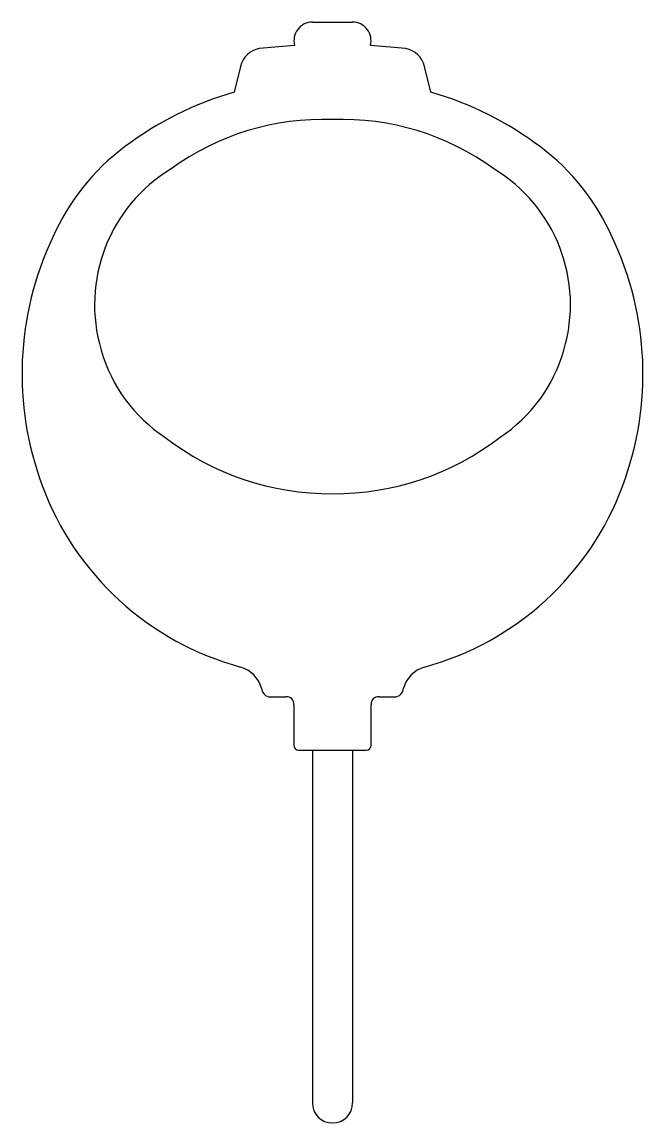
# Model space of a CAD drawing. Header units: millimetres. Extents: x -2965.501 to -2965.116, y 2970.229 to 2970.912.
import ezdxf

# ---------------------------------------------------------------- set-up
doc = ezdxf.new("R2010")
doc.units = ezdxf.units.MM
doc.header["$LTSCALE"] = 10
doc.layers.add('banheiro_louças', color=2, linetype='Continuous')

msp = doc.modelspace()

# ---------------------------------------------------------------- linework, layer by layer
at = {"layer": 'banheiro_louças'}
for p, q in [((-2965.32099, 2970.91214), (-2965.29599, 2970.91214)), ((-2965.33199, 2970.89764), (-2965.35399, 2970.89564)), ((-2965.26299, 2970.89564), (-2965.28499, 2970.89764)), ((-2965.36549, 2970.88464), (-2965.36949, 2970.86864)), ((-2965.24749, 2970.86864), (-2965.25149, 2970.88464)), ((-2965.34699, 2970.49364), (-2965.33749, 2970.49364)), ((-2965.33249, 2970.48864), (-2965.33249, 2970.46364)), ((-2965.28449, 2970.46364), (-2965.28449, 2970.48864)), ((-2965.27949, 2970.49364), (-2965.26999, 2970.49364)), ((-2965.32949, 2970.46064), (-2965.28749, 2970.46064)), ((-2965.32099, 2970.46064), (-2965.32099, 2970.24189)), ((-2965.29599, 2970.46064), (-2965.29599, 2970.24189))]:
    msp.add_line(p, q, dxfattribs=at)
for centre, radius, start, end in [((-2965.32092, 2970.90066), 0.01148, 90.38189, 195.24869), ((-2965.29607, 2970.90066), 0.01148, 344.75131, 89.61811), ((-2965.35139, 2970.88141), 0.01447, 100.36255, 167.09139), ((-2965.2656, 2970.88141), 0.01447, 12.90861, 79.63745), ((-2965.31239, 2970.66943), 0.20723, 105.99537, 127.13474), ((-2965.3046, 2970.66943), 0.20723, 52.86526, 74.00463), ((-2965.31431, 2970.69152), 0.16023, 87.92048, 126.00294), ((-2965.30268, 2970.69152), 0.16023, 53.99706, 92.07952), ((-2965.35334, 2970.72209), 0.14054, 126.78494, 156.27074), ((-2965.26365, 2970.72209), 0.14054, 23.72926, 53.21506), ((-2965.3576, 2970.7368), 0.0985, 121.10695, 196.6134), ((-2965.25938, 2970.7368), 0.0985, 343.3866, 58.89305), ((-2965.30378, 2970.69398), 0.1973, 154.59063, 200.57558), ((-2965.31321, 2970.69398), 0.1973, 339.42442, 25.40937), ((-2965.35884, 2970.73533), 0.0969, 195.98874, 236.38082), ((-2965.25814, 2970.73533), 0.0969, 303.61918, 344.01126), ((-2965.30962, 2970.7883), 0.16866, 232.41598, 270.38389), ((-2965.30736, 2970.7883), 0.16866, 269.61611, 307.58402), ((-2965.31786, 2970.68771), 0.18192, 200.28619, 254.81961), ((-2965.29913, 2970.68771), 0.18192, 285.18039, 339.71381), ((-2965.37109, 2970.49354), 0.01942, 16.74921, 73.25079), ((-2965.2459, 2970.49354), 0.01942, 106.74921, 163.25079), ((-2965.34703, 2970.4991), 0.00546, 179.62682, 270.37318), ((-2965.26996, 2970.4991), 0.00546, 269.62682, 0.37318), ((-2965.33672, 2970.48942), 0.00429, 349.57617, 100.42383), ((-2965.28027, 2970.48942), 0.00429, 79.57617, 190.42383), ((-2965.32949, 2970.46364), 0.003, 180, 270), ((-2965.28749, 2970.46364), 0.003, 270, 0), ((-2965.30849, 2970.24189), 0.0125, 180, 0)]:
    msp.add_arc(centre, radius, start, end, dxfattribs=at)

doc.saveas('drawing.dxf')
